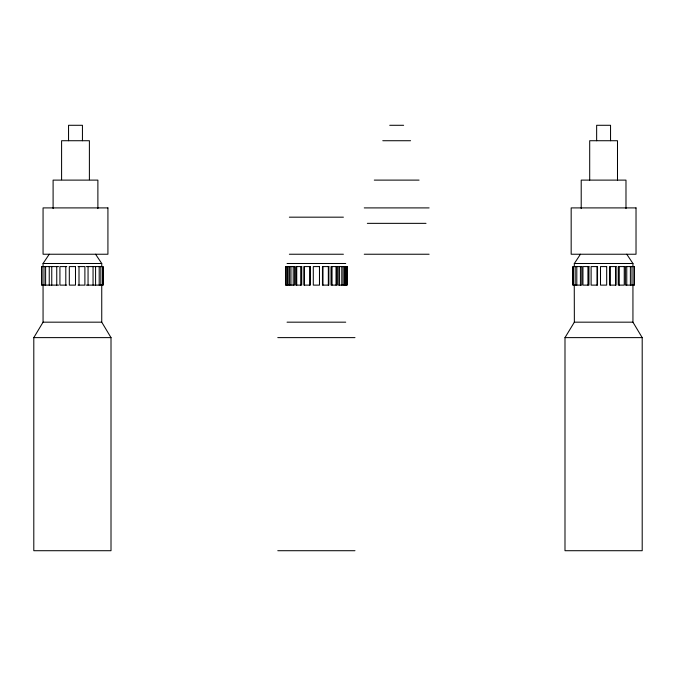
<?xml version="1.0" encoding="UTF-8"?>
<svg xmlns="http://www.w3.org/2000/svg" width="676" height="676" viewBox="0 0 676 676"><rect width="100%" height="100%" fill="white"/><g stroke="black" fill="none" stroke-linecap="round" stroke-linejoin="round"><path stroke-width="1.01" d="M574.254 266.589L574.363 263.496L580.43 254.235M101.746 284.452L101.746 322.173L111.008 337.62L111.008 550.712L33.8 550.712L33.8 337.62L43.061 322.173L43.061 284.452M632.939 285.12L632.939 322.173L642.2 337.62L642.2 550.712L564.992 550.712L564.992 337.62L574.363 322.173L574.254 285.12M43.061 266.64L43.061 263.496L49.238 254.235M389.731 125.288L403.623 125.288M382.777 140.726L410.577 140.726M374.284 180.112L419.069 180.112M364.254 207.904L429.108 207.904M289.362 217.173L343.408 217.173M367.338 223.35L426.015 223.35M289.362 254.235L343.408 254.235M364.254 254.235L429.108 254.235M43.061 263.496L101.746 263.496L101.746 266.64M287.046 263.496L345.723 263.496M574.254 263.496L632.939 263.496L632.939 266.589M58.567 266.589L41.523 266.589L41.523 285.12L58.567 285.12M66.755 266.589L59.927 266.589L59.927 285.12L66.755 285.12M78.053 266.589L84.889 266.589L84.889 285.12L78.053 285.12M86.241 266.589L103.284 266.589L103.284 285.12L86.241 285.12M43.061 322.173L101.746 322.173M287.046 322.173L345.723 322.173M574.254 322.173L632.939 322.173M33.8 337.62L111.008 337.62M277.777 337.62L354.985 337.62M564.992 337.62L642.2 337.62M277.777 550.712L354.985 550.712M626.762 254.235L632.939 263.496M95.569 254.235L101.746 263.496M633.919 266.589L633.919 285.12M632.009 266.589L632.009 285.12M630.395 266.589L630.387 285.12M626.762 266.589L626.762 285.12M625.984 208.588L625.984 180.112L581.208 180.112L581.208 208.588M619.25 266.589L619.25 285.12M617.492 180.112L617.492 140.726L589.7 140.726L589.7 180.112M615.549 266.589L615.549 285.12M610.546 140.726L610.546 125.288L596.646 125.288L596.646 140.726M610.2 266.589L610.2 285.12M596.992 266.589L596.992 285.12M587.943 266.589L587.943 285.12M580.422 266.589L580.422 285.12M576.805 266.589L576.797 285.12M575.175 266.589L575.175 285.12M573.273 266.589L573.273 285.12M346.712 266.589L346.712 285.12M345.554 266.589L345.554 285.12M345.081 266.589L345.081 285.12M344.802 266.589L344.802 285.12M343.18 266.589L343.171 285.12M341.803 266.589L341.803 285.12M339.555 266.589L339.555 285.12M336.031 266.589L336.031 285.12M332.034 266.589L332.034 285.12M328.333 266.589L328.333 285.12M322.984 266.589L322.984 285.12M309.777 266.589L309.777 285.12M304.428 266.589L304.428 285.12M300.727 266.589L300.727 285.12M296.73 266.589L296.73 285.12M293.215 266.589L293.215 285.12M290.959 266.589L290.959 285.12M289.582 266.589L289.59 285.12M287.968 266.589L287.968 285.12M287.68 266.589L287.68 285.12M287.207 266.589L287.207 285.12M286.058 266.589L286.058 285.12M102.727 266.589L102.727 285.12M100.825 266.589L100.825 285.12M99.203 266.589L99.203 285.12M97.885 208.588L97.885 180.112L53.1 180.112L53.1 208.588M95.578 266.589L95.578 285.12M93.051 266.589L93.051 285.12M89.393 179.689L89.393 140.726L61.592 140.726L61.592 179.689M88.057 266.589L88.057 285.12M82.438 140.726L82.438 125.288L68.546 125.288L68.546 140.726M79.007 266.589L79.007 285.12M65.8 266.589L65.8 285.12M56.75 266.589L56.75 285.12M51.756 266.589L51.756 285.12M49.238 266.589L49.238 285.12M45.605 266.589L45.605 285.12M43.991 266.589L43.991 285.12M42.081 266.589L42.081 285.12M107.923 207.904L43.061 207.904L43.061 254.235L107.923 254.235L107.923 207.904M636.023 207.904L571.169 207.904L571.169 254.235L636.023 254.235L636.023 207.904M75.492 266.589L69.315 266.589L69.315 285.12L75.492 285.12L75.492 266.589M294.592 266.589L285.5 266.589L285.5 285.12L294.592 285.12L294.592 266.589M301.733 266.589L295.733 266.589L295.733 285.12L301.733 285.12L301.733 266.589M310.301 266.589L303.904 266.589L303.904 285.12L310.301 285.12L310.301 266.589M319.469 266.589L313.292 266.589L313.292 285.12L319.469 285.12L319.469 266.589M328.866 266.589L322.46 266.589L322.46 285.12L328.866 285.12L328.866 266.589M337.037 266.589L331.029 266.589L331.029 285.12L337.037 285.12L337.037 266.589M347.261 266.589L338.169 266.589L338.169 285.12L347.261 285.12L347.261 266.589M581.808 266.589L572.716 266.589L572.716 285.12L581.808 285.12L581.808 266.589M588.948 266.589L582.949 266.589L582.949 285.12L588.948 285.12L588.948 266.589M597.516 266.589L591.111 266.589L591.111 285.12L597.516 285.12L597.516 266.589M606.685 266.589L600.508 266.589L600.508 285.12L606.685 285.12L606.685 266.589M616.073 266.589L609.676 266.589L609.676 285.12L616.073 285.12L616.073 266.589M624.244 266.589L618.244 266.589L618.244 285.12L624.244 285.12L624.244 266.589M634.477 266.589L625.385 266.589L625.385 285.12L634.477 285.12L634.477 266.589"/></g></svg>
